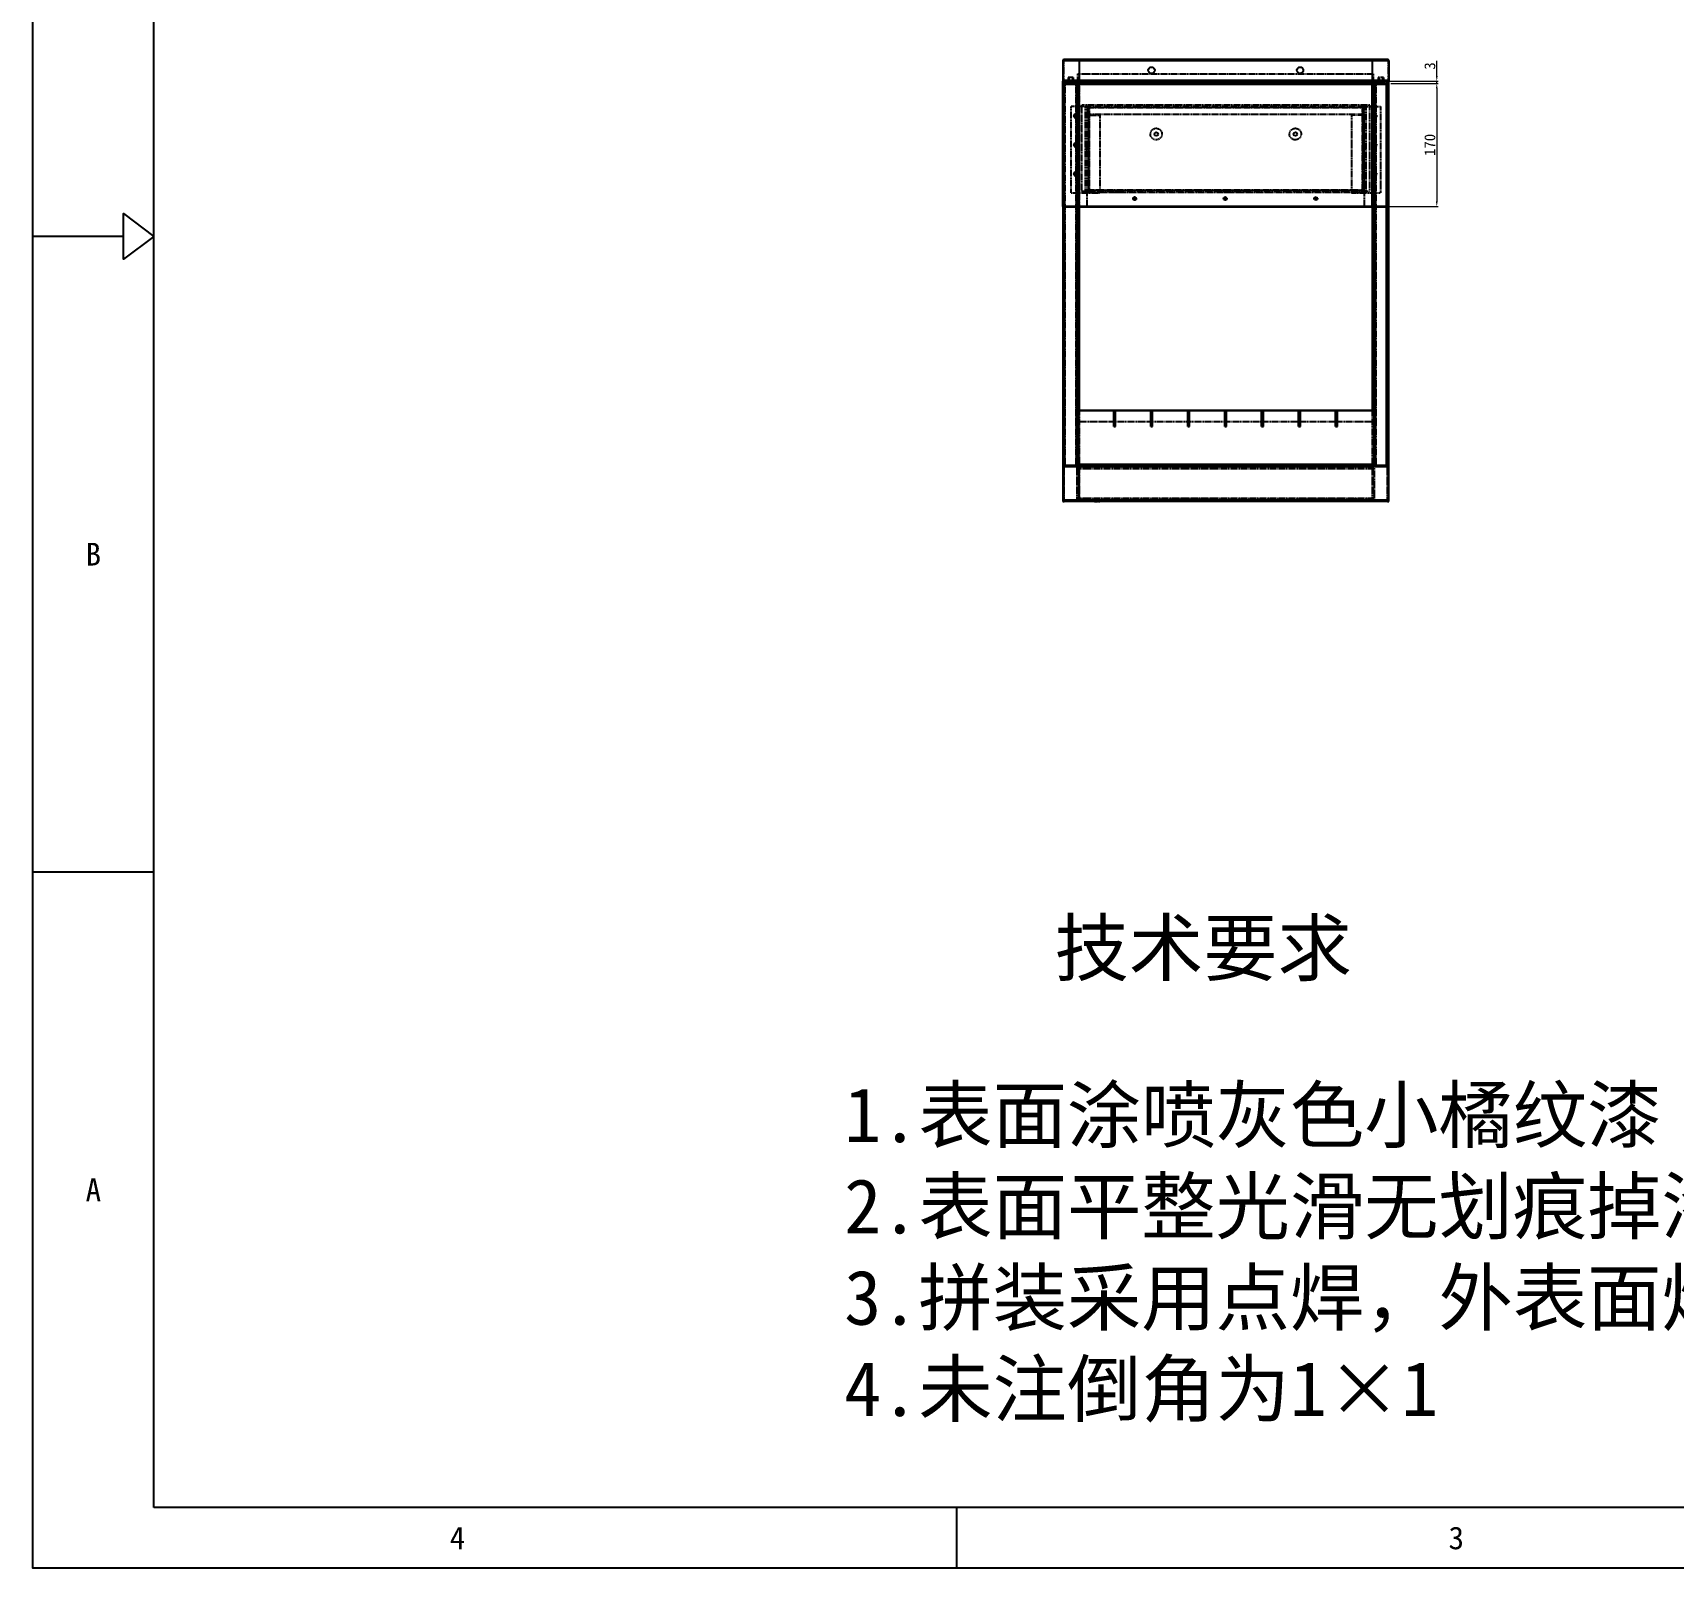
# Model space of a CAD drawing. Header units: millimetres. Extents: x 13106 to 40242, y 18888 to 28426.
# Drawn here: x 13106 to 15370, y 24750 to 26869 of the extents above; entities that cross this region are included whole.
import ezdxf
from ezdxf.enums import TextEntityAlignment as Align

# ---------------------------------------------------------------- set-up
doc = ezdxf.new("R2010")
doc.units = ezdxf.units.MM
doc.header["$PDSIZE"] = -1
doc.linetypes.add('HIDDEN', pattern=[1.905, 1.27, -0.635])
for name, color, linetype in [('02___PRT_ALL_AXES', 7, 'Continuous'), ('DEFAULT_2', 8, 'HIDDEN'), ('print', 30, 'Continuous')]:
    doc.layers.add(name, color=color, linetype=linetype)
doc.layers.add('dim', color=2, linetype='Continuous', lineweight=9)
doc.styles.add('Dartop', font='')
doc.styles.add('hzHT', font='simhei.ttf')
doc.styles.get('Dartop').set_extended_font_data('FangSong_GB2312')
doc.dimstyles.new('3', dxfattribs={"dimtxt": 15, "dimasz": 7, "dimexe": 2, "dimexo": 3, "dimgap": 2, "dimtad": 1, "dimzin": 9, "dimdsep": 46, "dimtxsty": 'Standard', "dimcen": 1, "dimadec": 1, "dimazin": 2, "dimtfac": 0.5, "dimtmove": 0, "dimatfit": 3, "dimfxl": 0, "dimtolj": 1, "dimlwd": 9, "dimlwe": 9, "dimarcsym": 0})

# ---------------------------------------------------------------- blocks, each defined once
blk = doc.blocks.new('*D319')
at = {"layer": 'Defpoints', "color": 0, "lineweight": 9, "transparency": 16777216}
for p in [(14975.7, 26802.2), (14977.6, 26799.2), (15043.8, 26802.2)]:
    blk.add_point(p, dxfattribs=at)
at = {"layer": 'dim', "color": 0, "lineweight": 9, "transparency": 16777216}
for p, q in [((15043.8, 26809.2), (15043.8, 26830.2)), ((14978.7, 26802.2), (15045.8, 26802.2)), ((14980.6, 26799.2), (15045.8, 26799.2)), ((15043.8, 26799.2), (15043.8, 26802.2)), ((15043.8, 26792.2), (15043.8, 26785.2))]:
    blk.add_line(p, q, dxfattribs=at)
for points in [[(15042.6, 26809.2), (15045, 26809.2), (15043.8, 26802.2)], [(15042.6, 26792.2), (15045, 26792.2), (15043.8, 26799.2)]]:
    blk.add_solid(points, dxfattribs=at)
at = {"layer": 'dim', "color": 0, "lineweight": 9, "transparency": 16777216, "insert": (15034.3, 26823.2), "char_height": 15, "attachment_point": 5, "rotation": 90}
blk.add_mtext('\\A1;3', dxfattribs=at)
blk = doc.blocks.new('*D320')
at = {"layer": 'Defpoints', "color": 0, "lineweight": 9, "transparency": 16777216}
for p in [(14977.6, 26799.2), (14970.6, 26629.2), (15043.8, 26629.2)]:
    blk.add_point(p, dxfattribs=at)
at = {"layer": 'dim', "color": 0, "lineweight": 9, "transparency": 16777216}
for p, q in [((14980.6, 26799.2), (15045.8, 26799.2)), ((15043.8, 26792.2), (15043.8, 26636.2)), ((14973.6, 26629.2), (15045.8, 26629.2))]:
    blk.add_line(p, q, dxfattribs=at)
for points in [[(15042.6, 26792.2), (15045, 26792.2), (15043.8, 26799.2)], [(15042.6, 26636.2), (15045, 26636.2), (15043.8, 26629.2)]]:
    blk.add_solid(points, dxfattribs=at)
at = {"layer": 'dim', "color": 0, "lineweight": 9, "transparency": 16777216, "insert": (15034.3, 26714.2), "char_height": 15, "attachment_point": 5, "rotation": 90}
blk.add_mtext('\\A1;170', dxfattribs=at)

msp = doc.modelspace()

# ---------------------------------------------------------------- linework, layer by layer
at = {"color": 0}
for p, q in [((13273.404, 24833.664), (13273.404, 28342.399)), ((13231.633, 26588.031), (13106.321, 26588.031)), ((13273.404, 25710.847), (13106.321, 25710.847)), ((18246.536, 24833.664), (13273.404, 24833.664)), ((14381.538, 24750.122), (14381.538, 24833.664))]:
    msp.add_line(p, q, dxfattribs=at)
at = {"color": 3, "linetype": 'Continuous'}
for p, q in [((14527.619, 26830.183), (14527.619, 26803.208)), ((14977.619, 26830.183), (14527.619, 26830.183)), ((14975.619, 26832.183), (14529.619, 26832.183)), ((14550.479, 26832.183), (14550.479, 26802.183)), ((14954.759, 26832.183), (14954.759, 26802.183)), ((14977.619, 26830.183), (14977.619, 26803.208)), ((14977.619, 26803.208), (14527.619, 26803.208)), ((14527.619, 26629.183), (14527.619, 26802.183)), ((14527.619, 26802.183), (14977.619, 26802.183)), ((14527.619, 26799.183), (14977.619, 26799.183)), ((14529.619, 26802.183), (14529.619, 26799.183)), ((14546.594, 26802.183), (14546.594, 26799.183)), ((14547.619, 26802.183), (14547.619, 26799.183)), ((14550.479, 26629.183), (14550.479, 26799.183)), ((14954.759, 26629.183), (14954.759, 26799.183)), ((14957.619, 26799.183), (14957.619, 26802.183)), ((14958.644, 26799.183), (14958.644, 26802.183)), ((14975.619, 26799.183), (14975.619, 26802.183)), ((14977.619, 26629.183), (14977.619, 26802.183)), ((14977.619, 26629.183), (14527.619, 26629.183)), ((14527.619, 26628.183), (14527.619, 26222.183)), ((14529.619, 26628.183), (14529.619, 26272.183)), ((14546.594, 26628.183), (14546.594, 26272.183)), ((14547.619, 26628.183), (14547.619, 26272.183)), ((14957.619, 26272.183), (14957.619, 26628.183)), ((14958.644, 26272.183), (14958.644, 26628.183)), ((14975.619, 26272.183), (14975.619, 26628.183)), ((14977.619, 26222.183), (14977.619, 26628.183)), ((14548.119, 26272.183), (14548.119, 26348.183)), ((14548.119, 26348.183), (14957.119, 26348.183)), ((14598.119, 26347.167), (14548.119, 26347.167)), ((14598.119, 26325.683), (14598.119, 26348.183)), ((14600.619, 26325.683), (14600.619, 26348.183)), ((14649.119, 26347.167), (14600.619, 26347.167)), ((14649.119, 26325.683), (14649.119, 26348.183)), ((14651.619, 26325.683), (14651.619, 26348.183)), ((14700.119, 26347.167), (14651.619, 26347.167)), ((14700.119, 26325.683), (14700.119, 26348.183)), ((14702.619, 26325.683), (14702.619, 26348.183)), ((14751.119, 26347.167), (14702.619, 26347.167)), ((14751.119, 26325.683), (14751.119, 26348.183)), ((14753.619, 26325.683), (14753.619, 26348.183)), ((14802.119, 26347.167), (14753.619, 26347.167)), ((14802.119, 26325.683), (14802.119, 26348.183)), ((14804.619, 26325.683), (14804.619, 26348.183)), ((14853.119, 26347.167), (14804.619, 26347.167)), ((14853.119, 26325.683), (14853.119, 26348.183)), ((14855.619, 26325.683), (14855.619, 26348.183)), ((14904.119, 26347.167), (14855.619, 26347.167)), ((14904.119, 26325.683), (14904.119, 26348.183)), ((14906.619, 26325.683), (14906.619, 26348.183)), ((14957.119, 26347.167), (14906.619, 26347.167)), ((14957.119, 26272.183), (14957.119, 26348.183)), ((14598.119, 26325.683), (14600.619, 26325.683)), ((14649.119, 26325.683), (14651.619, 26325.683)), ((14700.119, 26325.683), (14702.619, 26325.683)), ((14751.119, 26325.683), (14753.619, 26325.683)), ((14802.119, 26325.683), (14804.619, 26325.683)), ((14853.119, 26325.683), (14855.619, 26325.683)), ((14904.119, 26325.683), (14906.619, 26325.683)), ((14528.619, 26272.183), (14976.619, 26272.183)), ((14976.619, 26270.183), (14528.619, 26270.183)), ((14528.619, 26270.183), (14528.619, 26224.183)), ((14957.119, 26273.183), (14548.119, 26273.183)), ((14976.619, 26270.183), (14976.619, 26224.183)), ((14976.619, 26224.183), (14528.619, 26224.183)), ((14975.619, 26222.183), (14529.619, 26222.183))]:
    msp.add_line(p, q, dxfattribs=at)
at = {"color": 7, "linetype": 'Continuous'}
for p, q in [((14527.619, 26798.183), (14977.619, 26798.183)), ((14549.203, 26802.183), (14549.203, 26799.183)), ((14550.219, 26802.183), (14550.219, 26799.183)), ((14550.619, 26800.183), (14550.619, 26802.183)), ((14954.619, 26801.183), (14550.619, 26801.183)), ((14954.619, 26800.183), (14550.619, 26800.183)), ((14560.619, 26801.183), (14560.619, 26802.183)), ((14944.619, 26801.183), (14944.619, 26802.183)), ((14954.619, 26800.183), (14954.619, 26802.183)), ((14955.019, 26799.183), (14955.019, 26802.183)), ((14956.035, 26799.183), (14956.035, 26802.183)), ((14527.619, 26629.183), (14527.619, 26628.183)), ((14977.619, 26628.183), (14527.619, 26628.183)), ((14549.203, 26628.183), (14549.203, 26348.183)), ((14550.219, 26628.183), (14550.219, 26348.183)), ((14550.479, 26629.183), (14550.479, 26628.183)), ((14954.759, 26629.183), (14954.759, 26628.183)), ((14955.019, 26348.183), (14955.019, 26628.183)), ((14956.035, 26348.183), (14956.035, 26628.183)), ((14977.619, 26629.183), (14977.619, 26628.183)), ((14598.119, 26347.183), (14600.619, 26347.183)), ((14600.619, 26347.167), (14598.119, 26347.167)), ((14600.619, 26332.183), (14598.119, 26332.183)), ((14649.119, 26347.183), (14651.619, 26347.183)), ((14651.619, 26347.167), (14649.119, 26347.167)), ((14651.619, 26332.183), (14649.119, 26332.183)), ((14700.119, 26347.183), (14702.619, 26347.183)), ((14702.619, 26347.167), (14700.119, 26347.167)), ((14702.619, 26332.183), (14700.119, 26332.183)), ((14751.119, 26347.183), (14753.619, 26347.183)), ((14753.619, 26347.167), (14751.119, 26347.167)), ((14753.619, 26332.183), (14751.119, 26332.183)), ((14802.119, 26347.183), (14804.619, 26347.183)), ((14804.619, 26347.167), (14802.119, 26347.167)), ((14804.619, 26332.183), (14802.119, 26332.183)), ((14853.119, 26347.183), (14855.619, 26347.183)), ((14855.619, 26347.167), (14853.119, 26347.167)), ((14855.619, 26332.183), (14853.119, 26332.183)), ((14904.119, 26347.183), (14906.619, 26347.183)), ((14906.619, 26347.167), (14904.119, 26347.167)), ((14906.619, 26332.183), (14904.119, 26332.183)), ((14527.619, 26272.183), (14528.619, 26272.183)), ((14528.619, 26272.183), (14528.619, 26270.183)), ((14977.619, 26272.183), (14976.619, 26272.183)), ((14976.619, 26272.183), (14976.619, 26270.183)), ((14527.619, 26222.183), (14529.512, 26222.183)), ((14528.619, 26224.183), (14528.619, 26222.183)), ((14975.727, 26222.183), (14977.619, 26222.183)), ((14976.619, 26224.183), (14976.619, 26222.183))]:
    msp.add_line(p, q, dxfattribs=at)
at = {"color": 0}
msp.add_lwpolyline([(13273.404, 26588.031), (13231.633, 26556.703), (13231.633, 26619.359), (13273.404, 26588.031)], close=True, dxfattribs=at)
at = {"color": 3, "linetype": 'Continuous'}
for centre, radius, start, end in [((14529.619, 26830.183), 2, 90, 180), ((14975.619, 26830.183), 2, 0, 90), ((14528.644, 26803.208), 1.025, 180, 270), ((14976.594, 26803.208), 1.025, 270, 0)]:
    msp.add_arc(centre, radius, start, end, dxfattribs=at)
for centre, major_axis, start_param, end_param in [((14529.619, 26224.183), (2, 0), 4.18850926, 4.71234806), ((14975.619, 26224.183), (0.002, 2), -3.14072521, -2.67481056), ((14975.619, 26224.183), (2, 0.004), -1.10688014, -1.04919601)]:
    msp.add_ellipse(centre, major_axis=major_axis, ratio=1, start_param=start_param, end_param=end_param, dxfattribs=at)
at = {"layer": '02___PRT_ALL_AXES', "color": 8, "linetype": 'HIDDEN'}
for p, q in [((14535.119, 26802.183), (14535.119, 26801.183)), ((14535.119, 26802.183), (14542.119, 26802.183)), ((14535.119, 26801.183), (14542.119, 26801.183)), ((14542.119, 26802.183), (14542.119, 26801.183)), ((14963.119, 26802.183), (14963.119, 26801.183)), ((14963.119, 26802.183), (14970.119, 26802.183)), ((14963.119, 26801.183), (14970.119, 26801.183)), ((14970.119, 26802.183), (14970.119, 26801.183)), ((14547.119, 26756.683), (14545.119, 26756.683)), ((14545.119, 26751.683), (14547.119, 26751.683)), ((14547.119, 26716.683), (14545.119, 26716.683)), ((14560.119, 26712.433), (14560.119, 26707.933)), ((14561.119, 26712.433), (14560.119, 26712.433)), ((14561.119, 26712.433), (14561.119, 26707.933)), ((14944.119, 26712.433), (14944.119, 26707.933)), ((14945.119, 26712.433), (14944.119, 26712.433)), ((14945.119, 26712.433), (14945.119, 26707.933)), ((14545.119, 26711.683), (14547.119, 26711.683)), ((14561.119, 26710.183), (14560.119, 26710.183)), ((14561.119, 26707.933), (14560.119, 26707.933)), ((14945.119, 26707.933), (14944.119, 26707.933)), ((14547.119, 26676.683), (14545.119, 26676.683)), ((14545.119, 26671.683), (14547.119, 26671.683)), ((14600.369, 26650.183), (14600.369, 26649.183)), ((14600.369, 26650.183), (14604.869, 26650.183)), ((14600.369, 26649.183), (14604.869, 26649.183)), ((14604.869, 26650.183), (14604.869, 26649.183)), ((14750.369, 26650.183), (14750.369, 26649.183)), ((14750.369, 26650.183), (14754.869, 26650.183)), ((14750.369, 26649.183), (14754.869, 26649.183)), ((14754.869, 26650.183), (14754.869, 26649.183)), ((14900.369, 26650.183), (14904.869, 26650.183)), ((14900.369, 26650.183), (14900.369, 26649.183)), ((14900.369, 26649.183), (14904.869, 26649.183)), ((14904.869, 26650.183), (14904.869, 26649.183)), ((14571.619, 26225.183), (14578.619, 26225.183)), ((14571.619, 26225.183), (14571.619, 26222.183)), ((14571.619, 26222.183), (14578.619, 26222.183)), ((14578.619, 26225.183), (14578.619, 26222.183)), ((14933.619, 26225.183), (14926.619, 26225.183)), ((14926.619, 26225.183), (14926.619, 26222.183)), ((14933.619, 26222.183), (14926.619, 26222.183)), ((14933.619, 26222.183), (14933.619, 26225.183))]:
    msp.add_line(p, q, dxfattribs=at)
at = {"layer": '02___PRT_ALL_AXES', "color": 3, "linetype": 'Continuous'}
for centre, radius in [((14650.119, 26817.183), 4.5), ((14855.119, 26817.183), 4.5), ((14656.619, 26729.183), 2.5), ((14848.619, 26729.183), 2.5)]:
    msp.add_circle(centre, radius, dxfattribs=at)
at = {"layer": '02___PRT_ALL_AXES', "color": 8, "linetype": 'HIDDEN'}
for centre, radius in [((14546.119, 26754.183), 1.5), ((14656.619, 26729.183), 8), ((14848.619, 26729.183), 8), ((14957.619, 26754.183), 1.5), ((14546.119, 26714.183), 1.5), ((14957.619, 26714.183), 1.5), ((14546.119, 26674.183), 1.5), ((14957.619, 26674.183), 1.5), ((14626.869, 26640.183), 2.25), ((14626.869, 26640.183), 1.5), ((14751.869, 26640.183), 2.25), ((14751.869, 26640.183), 1.5), ((14876.869, 26640.183), 2.25), ((14876.869, 26640.183), 1.5)]:
    msp.add_circle(centre, radius, dxfattribs=at)
for centre, start, end in [((14545.119, 26754.183), 90, 270), ((14547.119, 26754.183), 270, 90), ((14545.119, 26714.183), 90, 270), ((14547.119, 26714.183), 270, 90), ((14545.119, 26674.183), 90, 270), ((14547.119, 26674.183), 270, 90)]:
    msp.add_arc(centre, 2.5, start, end, dxfattribs=at)
at = {"layer": 'DEFAULT_2', "color": 8, "linetype": 'HIDDEN'}
for p, q in [((14528.619, 26830.183), (14528.619, 26803.208)), ((14529.619, 26831.183), (14529.619, 26832.183)), ((14975.619, 26831.183), (14529.619, 26831.183)), ((14975.619, 26831.183), (14975.619, 26832.183)), ((14976.619, 26830.183), (14976.619, 26803.208)), ((14528.619, 26803.183), (14528.619, 26803.208)), ((14528.644, 26803.183), (14528.639, 26803.184)), ((14528.64, 26803.183), (14976.599, 26803.183)), ((14528.644, 26803.183), (14528.644, 26802.183)), ((14529.619, 26802.183), (14529.619, 26803.183)), ((14535.119, 26807.183), (14535.119, 26802.183)), ((14542.119, 26807.183), (14535.119, 26807.183)), ((14536.119, 26807.183), (14536.119, 26802.183)), ((14541.119, 26807.183), (14541.119, 26802.183)), ((14542.119, 26807.183), (14542.119, 26802.183)), ((14548.594, 26803.183), (14548.594, 26802.183)), ((14548.594, 26803.183), (14548.598, 26803.183)), ((14548.619, 26803.208), (14548.619, 26812.183)), ((14548.619, 26812.183), (14956.619, 26812.183)), ((14548.619, 26803.208), (14548.619, 26803.183)), ((14549.619, 26803.208), (14549.619, 26812.183)), ((14955.619, 26803.208), (14955.619, 26812.183)), ((14956.619, 26803.208), (14956.619, 26812.183)), ((14956.619, 26803.208), (14956.619, 26803.183)), ((14956.644, 26803.183), (14956.641, 26803.183)), ((14956.644, 26803.183), (14956.644, 26802.183)), ((14963.119, 26807.183), (14963.119, 26802.183)), ((14970.119, 26807.183), (14963.119, 26807.183)), ((14964.119, 26807.183), (14964.119, 26802.183)), ((14969.119, 26807.183), (14969.119, 26802.183)), ((14970.119, 26807.183), (14970.119, 26802.183)), ((14975.619, 26802.183), (14975.619, 26803.183)), ((14976.594, 26803.183), (14976.599, 26803.184)), ((14976.594, 26803.183), (14976.594, 26802.183)), ((14976.619, 26803.183), (14976.619, 26803.208)), ((14527.619, 26800.183), (14529.619, 26800.183)), ((14528.619, 26272.183), (14528.619, 26802.183)), ((14529.512, 26802.18), (14529.566, 26801.182)), ((14529.619, 26801.183), (14547.619, 26801.183)), ((14547.619, 26800.183), (14529.619, 26800.183)), ((14529.619, 26628.183), (14529.619, 26799.183)), ((14529.635, 26272.183), (14529.635, 26800.183)), ((14530.619, 26800.183), (14530.619, 26271.183)), ((14530.644, 26800.183), (14530.644, 26272.183)), ((14545.619, 26800.183), (14545.619, 26272.183)), ((14546.594, 26799.183), (14546.594, 26628.183)), ((14546.619, 26802.183), (14546.619, 26272.183)), ((14547.619, 26628.183), (14547.619, 26799.183)), ((14549.203, 26799.183), (14549.203, 26628.183)), ((14549.219, 26802.183), (14549.219, 26222.183)), ((14550.219, 26799.183), (14550.219, 26628.183)), ((14955.019, 26628.183), (14955.019, 26799.183)), ((14956.019, 26222.183), (14956.019, 26802.183)), ((14956.035, 26628.183), (14956.035, 26799.183)), ((14957.619, 26801.183), (14975.619, 26801.183)), ((14957.619, 26800.183), (14975.619, 26800.183)), ((14957.619, 26628.183), (14957.619, 26799.183)), ((14958.619, 26272.183), (14958.619, 26802.183)), ((14958.644, 26628.183), (14958.644, 26799.183)), ((14959.619, 26800.183), (14959.619, 26272.183)), ((14974.594, 26272.183), (14974.594, 26800.183)), ((14974.619, 26271.183), (14974.619, 26800.183)), ((14975.603, 26800.183), (14975.603, 26272.183)), ((14975.619, 26800.183), (14977.619, 26800.183)), ((14975.619, 26628.183), (14975.619, 26799.183)), ((14975.727, 26802.18), (14975.673, 26801.182)), ((14976.619, 26272.183), (14976.619, 26802.183)), ((14539.119, 26648.183), (14539.119, 26767.183)), ((14561.119, 26767.183), (14539.119, 26767.183)), ((14553.619, 26769.183), (14553.619, 26650.183)), ((14951.619, 26769.183), (14553.619, 26769.183)), ((14559.119, 26648.183), (14559.119, 26767.183)), ((14559.119, 26766.183), (14561.119, 26766.183)), ((14560.119, 26648.183), (14560.119, 26767.183)), ((14561.119, 26648.183), (14561.119, 26767.183)), ((14944.119, 26767.183), (14561.119, 26767.183)), ((14944.119, 26766.183), (14561.119, 26766.183)), ((14562.119, 26755.183), (14562.119, 26766.183)), ((14563.119, 26766.183), (14563.119, 26767.183)), ((14563.119, 26766.183), (14563.119, 26651.183)), ((14564.119, 26765.183), (14564.119, 26652.183)), ((14941.119, 26765.183), (14564.119, 26765.183)), ((14941.119, 26652.183), (14941.119, 26765.183)), ((14942.119, 26766.183), (14942.119, 26767.183)), ((14942.119, 26651.183), (14942.119, 26766.183)), ((14943.119, 26755.183), (14943.119, 26766.183)), ((14944.119, 26767.183), (14944.119, 26648.183)), ((14944.119, 26767.183), (14966.119, 26767.183)), ((14944.119, 26766.183), (14946.119, 26766.183)), ((14945.119, 26767.183), (14945.119, 26648.183)), ((14946.119, 26767.183), (14946.119, 26648.183)), ((14951.619, 26650.183), (14951.619, 26769.183)), ((14966.119, 26767.183), (14966.119, 26648.183)), ((14559.119, 26756.183), (14560.119, 26756.183)), ((14561.119, 26755.183), (14560.119, 26755.183)), ((14944.119, 26756.183), (14561.119, 26756.183)), ((14561.119, 26755.183), (14579.119, 26755.183)), ((14562.119, 26648.183), (14562.119, 26755.183)), ((14579.119, 26648.183), (14579.119, 26755.183)), ((14926.119, 26755.183), (14926.119, 26648.183)), ((14944.119, 26755.183), (14926.119, 26755.183)), ((14943.119, 26755.183), (14943.119, 26648.183)), ((14944.119, 26755.183), (14945.119, 26755.183)), ((14946.119, 26756.183), (14945.119, 26756.183)), ((14958.619, 26756.683), (14956.619, 26756.683)), ((14956.619, 26751.683), (14958.619, 26751.683)), ((14958.619, 26716.683), (14956.619, 26716.683)), ((14563.119, 26711.683), (14562.119, 26711.683)), ((14563.119, 26708.683), (14562.119, 26708.683)), ((14943.119, 26711.683), (14942.119, 26711.683)), ((14943.119, 26708.683), (14942.119, 26708.683)), ((14956.619, 26711.683), (14958.619, 26711.683)), ((14958.619, 26676.683), (14956.619, 26676.683)), ((14956.619, 26671.683), (14958.619, 26671.683)), ((14539.119, 26648.183), (14579.119, 26648.183)), ((14553.619, 26650.183), (14951.619, 26650.183)), ((14561.119, 26649.183), (14944.119, 26649.183)), ((14561.119, 26628.183), (14561.119, 26648.183)), ((14562.011, 26648.186), (14562.065, 26649.185)), ((14563.119, 26651.183), (14562.119, 26651.183)), ((14563.119, 26651.183), (14563.119, 26650.183)), ((14563.119, 26651.183), (14942.119, 26651.183)), ((14564.119, 26652.183), (14941.119, 26652.183)), ((14601.119, 26651.183), (14601.119, 26650.183)), ((14604.119, 26651.183), (14604.119, 26650.183)), ((14751.119, 26651.183), (14751.119, 26650.183)), ((14754.119, 26651.183), (14754.119, 26650.183)), ((14901.119, 26651.183), (14901.119, 26650.183)), ((14904.119, 26651.183), (14904.119, 26650.183)), ((14926.119, 26648.183), (14966.119, 26648.183)), ((14942.119, 26651.183), (14943.119, 26651.183)), ((14942.119, 26651.183), (14942.119, 26650.183)), ((14943.228, 26648.186), (14943.174, 26649.185)), ((14944.119, 26628.183), (14944.119, 26648.183)), ((14598.119, 26347.183), (14548.119, 26347.183)), ((14598.119, 26332.183), (14548.119, 26332.183)), ((14549.203, 26348.183), (14549.203, 26222.183)), ((14550.219, 26348.183), (14550.219, 26222.183)), ((14649.119, 26347.183), (14600.619, 26347.183)), ((14649.119, 26332.183), (14600.619, 26332.183)), ((14700.119, 26347.183), (14651.619, 26347.183)), ((14700.119, 26332.183), (14651.619, 26332.183)), ((14751.119, 26347.183), (14702.619, 26347.183)), ((14751.119, 26332.183), (14702.619, 26332.183)), ((14802.119, 26347.183), (14753.619, 26347.183)), ((14802.119, 26332.183), (14753.619, 26332.183)), ((14853.119, 26347.183), (14804.619, 26347.183)), ((14853.119, 26332.183), (14804.619, 26332.183)), ((14904.119, 26347.183), (14855.619, 26347.183)), ((14904.119, 26332.183), (14855.619, 26332.183)), ((14957.119, 26347.183), (14906.619, 26347.183)), ((14957.119, 26332.183), (14906.619, 26332.183)), ((14955.019, 26222.183), (14955.019, 26348.183)), ((14956.035, 26222.183), (14956.035, 26348.183)), ((14550.119, 26271.183), (14528.619, 26271.183)), ((14528.622, 26270.292), (14529.621, 26270.237)), ((14529.619, 26222.183), (14529.619, 26272.183)), ((14547.619, 26222.183), (14547.619, 26272.183)), ((14548.119, 26272.183), (14548.119, 26271.183)), ((14955.119, 26271.183), (14550.119, 26271.183)), ((14550.119, 26222.183), (14550.119, 26271.183)), ((14955.119, 26268.183), (14550.119, 26268.183)), ((14955.119, 26267.183), (14550.119, 26267.183)), ((14598.119, 26272.183), (14598.119, 26271.183)), ((14600.619, 26272.183), (14600.619, 26271.183)), ((14649.119, 26272.183), (14649.119, 26271.183)), ((14651.619, 26272.183), (14651.619, 26271.183)), ((14700.119, 26272.183), (14700.119, 26271.183)), ((14702.619, 26272.183), (14702.619, 26271.183)), ((14751.119, 26272.183), (14751.119, 26271.183)), ((14753.619, 26272.183), (14753.619, 26271.183)), ((14802.119, 26272.183), (14802.119, 26271.183)), ((14804.619, 26272.183), (14804.619, 26271.183)), ((14853.119, 26272.183), (14853.119, 26271.183)), ((14855.619, 26272.183), (14855.619, 26271.183)), ((14904.119, 26272.183), (14904.119, 26271.183)), ((14906.619, 26272.183), (14906.619, 26271.183)), ((14976.619, 26271.183), (14955.119, 26271.183)), ((14955.119, 26222.183), (14955.119, 26271.183)), ((14957.119, 26272.183), (14957.119, 26271.183)), ((14957.619, 26272.183), (14957.619, 26222.183)), ((14976.616, 26270.292), (14975.618, 26270.237)), ((14975.619, 26222.183), (14975.619, 26272.183)), ((14527.619, 26224.183), (14528.619, 26224.183)), ((14528.619, 26224.208), (14529.619, 26224.208)), ((14529.644, 26223.183), (14528.619, 26223.183)), ((14529.512, 26222.186), (14529.566, 26223.184)), ((14529.512, 26222.183), (14529.619, 26222.183)), ((14529.644, 26223.183), (14529.644, 26224.183)), ((14529.644, 26223.183), (14547.619, 26223.183)), ((14957.619, 26223.183), (14547.619, 26223.183)), ((14955.119, 26226.183), (14550.119, 26226.183)), ((14550.119, 26225.183), (14955.119, 26225.183)), ((14550.619, 26224.183), (14550.619, 26222.183)), ((14560.619, 26223.183), (14560.619, 26222.183)), ((14571.119, 26225.183), (14571.119, 26222.183)), ((14579.119, 26225.183), (14579.119, 26222.183)), ((14926.119, 26222.183), (14926.119, 26225.183)), ((14934.119, 26222.183), (14934.119, 26225.183)), ((14944.619, 26223.183), (14944.619, 26222.183)), ((14954.619, 26224.183), (14954.619, 26222.183)), ((14975.594, 26223.183), (14957.619, 26223.183)), ((14975.594, 26223.183), (14975.594, 26224.183)), ((14975.619, 26223.183), (14975.594, 26223.183)), ((14976.619, 26224.208), (14975.619, 26224.208)), ((14975.619, 26222.183), (14975.727, 26222.183)), ((14975.727, 26222.186), (14975.673, 26223.184)), ((14977.619, 26224.183), (14976.619, 26224.183))]:
    msp.add_line(p, q, dxfattribs=at)
for centre, radius, start, end in [((14529.619, 26830.183), 1, 90, 180), ((14975.619, 26830.183), 1, 0, 90), ((14528.644, 26803.208), 0.025, 180, 270), ((14569.679, 26803.222), 41.06, 180.054358, 180.251751), ((14548.594, 26803.208), 1.025, 270, 0), ((14548.594, 26803.208), 0.025, 269.977374, 0), ((14956.644, 26803.208), 1.025, 180, 270), ((14956.644, 26803.208), 0.025, 180, 262.5), ((14976.594, 26803.208), 0.025, 270, 0), ((14935.56, 26803.222), 41.06, 359.748249, 359.945642), ((14529.619, 26800.183), 2, 90, 180), ((14529.619, 26800.183), 1, 90, 180), ((14975.619, 26800.183), 2, 0, 90), ((14975.619, 26800.183), 1, 0, 90), ((14560.119, 26766.183), 1, 0, 180), ((14945.119, 26766.183), 1, 0, 180), ((14956.619, 26754.183), 2.5, 90, 270), ((14958.619, 26754.183), 2.5, 270, 90), ((14956.619, 26714.183), 2.5, 90, 270), ((14958.619, 26714.183), 2.5, 270, 90), ((14956.619, 26674.183), 2.5, 90, 270), ((14958.619, 26674.183), 2.5, 270, 90), ((14562.119, 26650.183), 2, 180, 270), ((14562.119, 26650.183), 1, 180, 270), ((14943.119, 26650.183), 2, 270, 0), ((14943.119, 26650.183), 1, 270, 0), ((14530.619, 26270.183), 2, 90, 180), ((14530.619, 26270.183), 1, 90, 180), ((14974.619, 26270.183), 2, 0, 90), ((14974.619, 26270.183), 1, 0, 90), ((14529.619, 26224.183), 2, 180, 270), ((14529.644, 26224.208), 1.025, 180, 270), ((14529.619, 26224.183), 1, 180, 270), ((14529.644, 26224.208), 0.025, 180, 270), ((14975.594, 26224.208), 1.025, 270, 0), ((14975.594, 26224.208), 0.025, 270, 0), ((14975.619, 26224.183), 2, 270, 0), ((14975.619, 26224.183), 1, 270, 0)]:
    msp.add_arc(centre, radius, start, end, dxfattribs=at)
msp.add_ellipse((14975.619, 26224.183), major_axis=(1, -0.001), ratio=1, start_param=-1.56950657, end_param=0.00128976, dxfattribs=at)
for points, knots in [([(14528.619, 26830.183), (14528.701, 26830.312), (14528.859, 26830.557), (14529.134, 26830.937), (14529.426, 26831.183), (14529.619, 26831.183)], [0, 0, 0, 0, 0.31608474, 0.5992993, 1, 1, 1, 1]), ([(14528.619, 26830.183), (14528.635, 26830.232), (14528.696, 26830.423), (14528.757, 26830.614), (14528.805, 26830.757)], [0, 0, 0, 0, 0.2530279, 1, 1, 1, 1]), ([(14528.805, 26830.757), (14528.869, 26830.949), (14528.99, 26831.299), (14529.158, 26831.701), (14529.304, 26831.949), (14529.421, 26832.103), (14529.543, 26832.183), (14529.619, 26832.183)], [0, 0, 0, 0, 0.35898439, 0.65413257, 0.7708998, 0.8657548, 1, 1, 1, 1]), ([(14976.434, 26830.757), (14976.37, 26830.949), (14976.249, 26831.299), (14976.08, 26831.701), (14975.934, 26831.949), (14975.817, 26832.103), (14975.695, 26832.183), (14975.619, 26832.183)], [0, 0, 0, 0, 0.35898439, 0.65413257, 0.7708998, 0.8657548, 1, 1, 1, 1]), ([(14976.619, 26830.183), (14976.537, 26830.312), (14976.38, 26830.557), (14976.105, 26830.937), (14975.812, 26831.183), (14975.619, 26831.183)], [0, 0, 0, 0, 0.31608474, 0.5992993, 1, 1, 1, 1]), ([(14976.619, 26830.183), (14976.604, 26830.232), (14976.543, 26830.423), (14976.481, 26830.614), (14976.434, 26830.757)], [0, 0, 0, 0, 0.2530279, 1, 1, 1, 1]), ([(14528.633, 26802.294), (14528.631, 26802.337), (14528.622, 26802.586), (14528.621, 26802.835), (14528.62, 26803.041)], [0, 0, 0, 0, 0.17216455, 1, 1, 1, 1]), ([(14548.619, 26803.183), (14548.619, 26803.051), (14548.618, 26802.862), (14548.615, 26802.624), (14548.612, 26802.477), (14548.608, 26802.358), (14548.605, 26802.277), (14548.602, 26802.229), (14548.6, 26802.204), (14548.597, 26802.193), (14548.596, 26802.183), (14548.594, 26802.183)], [0, 0, 0, 0, 0.3943458, 0.5667765, 0.71510699, 0.83443921, 0.92355561, 0.95615405, 0.97992529, 0.99453758, 1, 1, 1, 1]), ([(14956.619, 26803.183), (14956.619, 26803.051), (14956.62, 26802.862), (14956.624, 26802.624), (14956.627, 26802.477), (14956.63, 26802.358), (14956.634, 26802.277), (14956.637, 26802.229), (14956.639, 26802.204), (14956.641, 26802.193), (14956.642, 26802.183), (14956.644, 26802.183)], [0, 0, 0, 0, 0.3943458, 0.5667765, 0.71510699, 0.83443921, 0.92355561, 0.95615405, 0.97992529, 0.99453758, 1, 1, 1, 1]), ([(14976.606, 26802.294), (14976.608, 26802.337), (14976.616, 26802.586), (14976.618, 26802.835), (14976.619, 26803.041)], [0, 0, 0, 0, 0.17216455, 1, 1, 1, 1]), ([(14528.644, 26802.183), (14528.642, 26802.183), (14528.641, 26802.197), (14528.637, 26802.214), (14528.635, 26802.251), (14528.634, 26802.278), (14528.633, 26802.294)], [0, 0, 0, 0, 0.07002956, 0.26256005, 0.57525505, 1, 1, 1, 1]), ([(14976.594, 26802.183), (14976.597, 26802.183), (14976.598, 26802.197), (14976.601, 26802.214), (14976.603, 26802.251), (14976.605, 26802.278), (14976.606, 26802.294)], [0, 0, 0, 0, 0.07002956, 0.26256005, 0.57525505, 1, 1, 1, 1]), ([(14562.119, 26766.183), (14562.119, 26766.085), (14562.25, 26765.933), (14562.469, 26765.796), (14562.719, 26765.673), (14563.02, 26765.551), (14563.491, 26765.383), (14563.864, 26765.264), (14564.119, 26765.183)], [0, 0, 0, 0, 0.12754998, 0.22477736, 0.34607778, 0.4889336, 0.64914777, 1, 1, 1, 1]), ([(14563.119, 26767.183), (14563.217, 26767.183), (14563.369, 26767.052), (14563.506, 26766.833), (14563.63, 26766.583), (14563.751, 26766.283), (14563.92, 26765.811), (14564.038, 26765.439), (14564.119, 26765.183)], [0, 0, 0, 0, 0.12754998, 0.22477736, 0.34607778, 0.4889336, 0.64914777, 1, 1, 1, 1]), ([(14563.119, 26766.183), (14563.312, 26766.183), (14563.605, 26765.937), (14563.88, 26765.557), (14564.037, 26765.312), (14564.119, 26765.183)], [0, 0, 0, 0, 0.40069871, 0.68391782, 1, 1, 1, 1]), ([(14563.119, 26766.183), (14563.119, 26765.99), (14563.365, 26765.697), (14563.745, 26765.422), (14563.991, 26765.265), (14564.119, 26765.183)], [0, 0, 0, 0, 0.40069871, 0.68391782, 1, 1, 1, 1]), ([(14942.119, 26767.183), (14942.022, 26767.183), (14941.869, 26767.052), (14941.732, 26766.833), (14941.609, 26766.583), (14941.487, 26766.283), (14941.319, 26765.811), (14941.201, 26765.439), (14941.119, 26765.183)], [0, 0, 0, 0, 0.12754998, 0.22477736, 0.34607778, 0.4889336, 0.64914777, 1, 1, 1, 1]), ([(14943.119, 26766.183), (14943.119, 26766.085), (14942.988, 26765.933), (14942.77, 26765.796), (14942.519, 26765.673), (14942.219, 26765.551), (14941.748, 26765.383), (14941.375, 26765.264), (14941.119, 26765.183)], [0, 0, 0, 0, 0.12754998, 0.22477736, 0.34607778, 0.4889336, 0.64914777, 1, 1, 1, 1]), ([(14942.119, 26766.183), (14942.119, 26765.99), (14941.873, 26765.697), (14941.494, 26765.422), (14941.248, 26765.265), (14941.119, 26765.183)], [0, 0, 0, 0, 0.40069871, 0.68391782, 1, 1, 1, 1]), ([(14942.119, 26766.183), (14941.926, 26766.183), (14941.634, 26765.937), (14941.359, 26765.557), (14941.201, 26765.312), (14941.119, 26765.183)], [0, 0, 0, 0, 0.40069871, 0.68391782, 1, 1, 1, 1]), ([(14562.119, 26651.183), (14562.119, 26651.281), (14562.25, 26651.433), (14562.469, 26651.57), (14562.719, 26651.694), (14563.02, 26651.815), (14563.491, 26651.984), (14563.864, 26652.102), (14564.119, 26652.183)], [0, 0, 0, 0, 0.12754998, 0.22477736, 0.34607778, 0.4889336, 0.64914777, 1, 1, 1, 1]), ([(14563.119, 26650.183), (14563.217, 26650.183), (14563.369, 26650.314), (14563.506, 26650.533), (14563.63, 26650.783), (14563.751, 26651.083), (14563.92, 26651.555), (14564.038, 26651.927), (14564.119, 26652.183)], [0, 0, 0, 0, 0.12754998, 0.22477736, 0.34607778, 0.4889336, 0.64914777, 1, 1, 1, 1]), ([(14563.119, 26651.183), (14563.312, 26651.183), (14563.605, 26651.429), (14563.88, 26651.809), (14564.037, 26652.055), (14564.119, 26652.183)], [0, 0, 0, 0, 0.40069871, 0.68391782, 1, 1, 1, 1]), ([(14563.119, 26651.183), (14563.119, 26651.376), (14563.365, 26651.669), (14563.745, 26651.944), (14563.991, 26652.101), (14564.119, 26652.183)], [0, 0, 0, 0, 0.40069871, 0.68391782, 1, 1, 1, 1]), ([(14942.119, 26650.183), (14942.022, 26650.183), (14941.869, 26650.314), (14941.732, 26650.533), (14941.609, 26650.783), (14941.487, 26651.083), (14941.319, 26651.555), (14941.201, 26651.927), (14941.119, 26652.183)], [0, 0, 0, 0, 0.12754998, 0.22477736, 0.34607778, 0.4889336, 0.64914777, 1, 1, 1, 1]), ([(14943.119, 26651.183), (14943.119, 26651.281), (14942.988, 26651.433), (14942.77, 26651.57), (14942.519, 26651.694), (14942.219, 26651.815), (14941.748, 26651.984), (14941.375, 26652.102), (14941.119, 26652.183)], [0, 0, 0, 0, 0.12754998, 0.22477736, 0.34607778, 0.4889336, 0.64914777, 1, 1, 1, 1]), ([(14942.119, 26651.183), (14942.119, 26651.376), (14941.873, 26651.669), (14941.494, 26651.944), (14941.248, 26652.101), (14941.119, 26652.183)], [0, 0, 0, 0, 0.40069871, 0.68391782, 1, 1, 1, 1]), ([(14942.119, 26651.183), (14941.926, 26651.183), (14941.634, 26651.429), (14941.359, 26651.809), (14941.201, 26652.055), (14941.119, 26652.183)], [0, 0, 0, 0, 0.40069871, 0.68391782, 1, 1, 1, 1])]:
    msp.add_open_spline(points, degree=3, knots=knots, dxfattribs=at)
for points in [[(14528.627, 26803.19), (14528.622, 26803.194), (14528.619, 26803.201), (14528.619, 26803.208)], [(14548.617, 26803.197), (14548.614, 26803.192), (14548.61, 26803.188), (14548.605, 26803.185)], [(14956.619, 26803.208), (14956.619, 26803.202), (14956.622, 26803.195), (14956.627, 26803.19)], [(14956.627, 26803.19), (14956.631, 26803.186), (14956.638, 26803.183), (14956.644, 26803.183)], [(14976.611, 26803.19), (14976.616, 26803.194), (14976.619, 26803.201), (14976.619, 26803.208)]]:
    msp.add_open_spline(points, degree=3, dxfattribs=at)
at = {"layer": 'print'}
msp.add_lwpolyline([(13106.321, 28425.94), (18413.619, 28425.94), (18413.619, 24750.122), (13106.321, 24750.122)], close=True, dxfattribs=at)

# ---------------------------------------------------------------- texts
at = {"color": 0, "style": 'Dartop'}
for s, p in [('B', (13189.863, 26149.439)), ('A', (13189.863, 25272.256)), ('4', (13692.323, 24791.893)), ('3', (15070.754, 24791.893))]:
    msp.add_text(s, height=31.328, dxfattribs=at).set_placement(p, align=Align.MIDDLE_CENTER)
at = {"color": 0, "style": 'hzHT'}
msp.add_text('技术要求', height=75.1872, dxfattribs=at).set_placement((14721.447, 25643.657), align=Align.TOP_CENTER)
for s, height, p in [('1.表面涂喷灰色小橘纹漆', 75.18718, (14226.07, 25413.257)), ('2.表面平整光滑无划痕掉漆', 75.18718, (14226.07, 25287.257)), ('3.拼装采用点焊，外表面焊后打磨', 75.18718, (14226.07, 25161.257)), ('4.未注倒角为1×1', 75.1872, (14226.07, 25035.257))]:
    msp.add_text(s, height=height, dxfattribs=at).set_placement(p, align=Align.TOP_LEFT)

# ---------------------------------------------------------------- dimensions: what is measured, and where the dimension line sits
at = {"layer": 'dim', "lineweight": 9}
for base, p2, picture, middle in [((15043.816, 26802.18), (14975.727, 26802.18), '*D319', (15034.316, 26823.18)), ((15043.816, 26629.183), (14970.565, 26629.183), '*D320', (15034.316, 26714.183))]:
    dim = msp.add_linear_dim(base=base, p1=(14977.619, 26799.183), p2=p2, angle=90, dimstyle='3', dxfattribs=at)
    dim.commit()
    dim.dimension.update_dxf_attribs({"geometry": picture, "text_midpoint": middle})

doc.saveas('drawing.dxf')
